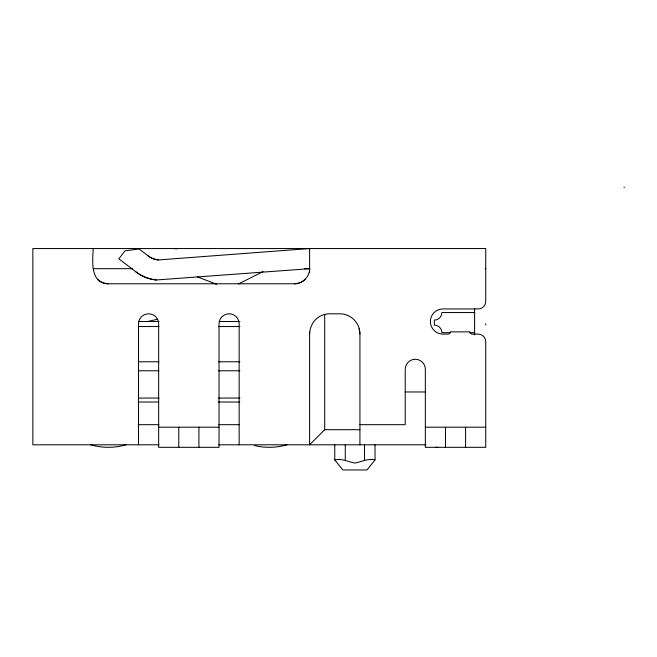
<?xml version="1.0" encoding="UTF-8"?>
<svg xmlns="http://www.w3.org/2000/svg" width="657" height="657" viewBox="0 0 657 657"><rect width="100%" height="100%" fill="white"/><g stroke="black" fill="none" stroke-linecap="round" stroke-linejoin="round"><path stroke-width="0.99" d="M309.611 333.928L310.293 328.714L312.305 323.86A20.129 20.129 0 0 1 329.74 313.8L339.8 313.8A20.129 20.129 0 0 1 359.929 333.928L359.929 444.805M93.237 248.551C92.563 260.985 89.886 283.323 108.331 283.775L294.517 283.775C302.59 283.832 309.661 276.761 309.611 268.68L156.374 279.972A40.406 40.307 -90 0 1 135.95 271.891L118.868 258.825L124.986 250.834L139.095 248.954L148.178 255.91A20.203 20.153 90 0 0 158.386 259.95L309.611 248.551L309.611 272.704M375.024 444.805L375.024 459.9L366.976 469.96L342.823 469.96L334.766 459.9L334.766 444.805M324.706 314.276L324.706 429.703L309.611 444.805L309.611 332.048M238.286 284.029L263.014 271.612M375.024 459.9C367.682 458.208 361.752 461.846 354.895 463.045C348.038 461.846 342.116 458.208 334.766 459.9M125.939 444.805C114.515 448.14 102.147 448.14 90.715 444.805M286.969 444.805C276.49 447.852 265.223 448.123 254.62 445.569M147.455 321.552L157.68 319.195M93.237 268.68L132.492 268.68M304.478 268.68L309.841 268.68M485.219 268.68L485.728 268.68M474.609 312.543L441.898 312.543A7.547 7.547 0 0 1 434.351 320.09L434.351 325.125A7.547 7.547 0 0 1 441.898 332.672L450.078 332.672M138.496 321.519L158.994 321.519M219.282 321.519L239.936 321.519M138.496 326.545L158.994 326.545M218.42 326.545L239.936 326.545M469.5 332.672L474.609 332.672M138.496 361.777L158.994 361.777M218.42 361.777L239.936 361.777M138.413 370.778L158.912 370.778M218.37 370.778L239.904 370.778M405.533 391.966L425.843 391.966M138.611 398.06L159.093 398.06M218.477 398.06L239.986 398.06M138.2 402.027L158.723 402.027M218.255 402.027L239.813 402.027M138.2 424.677L158.945 424.677M218.74 424.677L239.164 424.677M359.929 424.677L405.221 424.677L405.221 369.324A10.06 10.06 0 0 1 415.281 359.256A10.06 10.06 0 0 1 425.342 369.324L425.342 447.318L485.728 447.318L485.728 341.648A7.547 7.547 0 0 0 478.181 334.101L472.128 334.101A2.217 2.217 0 0 1 469.919 331.875L450.242 331.875A2.217 2.217 0 0 1 448.025 334.101L442.958 334.101A12.582 12.582 0 0 1 430.376 321.519A12.582 12.582 0 0 1 442.958 308.938L478.181 308.938A7.547 7.547 0 0 0 485.728 301.391L485.728 248.551L32.85 248.551L32.85 444.805L158.945 444.805M158.649 427.19L219.036 427.19M425.342 427.19L485.728 427.19M324.706 429.703L359.929 429.703M218.74 444.805L425.9 444.805M197.519 276.893L216.523 284.259M359.124 328.434L359.929 333.928M624.15 187.04L624.15 187.721M485.728 323.86L485.728 324.845M474.609 308.42L474.609 334.906M465.599 427.19L465.599 447.318M445.471 427.19L445.471 447.318M364.528 444.805L364.528 459.9M345.27 444.805L345.27 459.9M239.164 444.805L239.164 323.86A10.06 10.06 0 0 0 229.096 313.8A10.06 10.06 0 0 0 219.036 323.86L219.036 447.318L158.649 447.318L158.649 323.86A10.06 10.06 0 0 0 148.589 313.8A10.06 10.06 0 0 0 138.52 323.86L138.52 444.805M198.907 427.19L198.907 447.318M178.778 427.19L178.778 447.318M437.825 447.318A15.095 15.095 0 0 1 435.854 447.187M158.386 259.95A20.219 20.162 -90 0 1 148.178 255.91M156.374 279.972A40.43 40.315 90 0 1 135.942 271.891M305.185 279.356A15.029 14.906 0 0 1 294.517 283.783M108.331 283.783A15.029 14.906 0 0 1 97.655 279.356M176.692 248.691A31.659 31.61 -90 0 0 173.785 248.551A31.659 31.61 90 0 1 176.692 248.691"/></g></svg>
